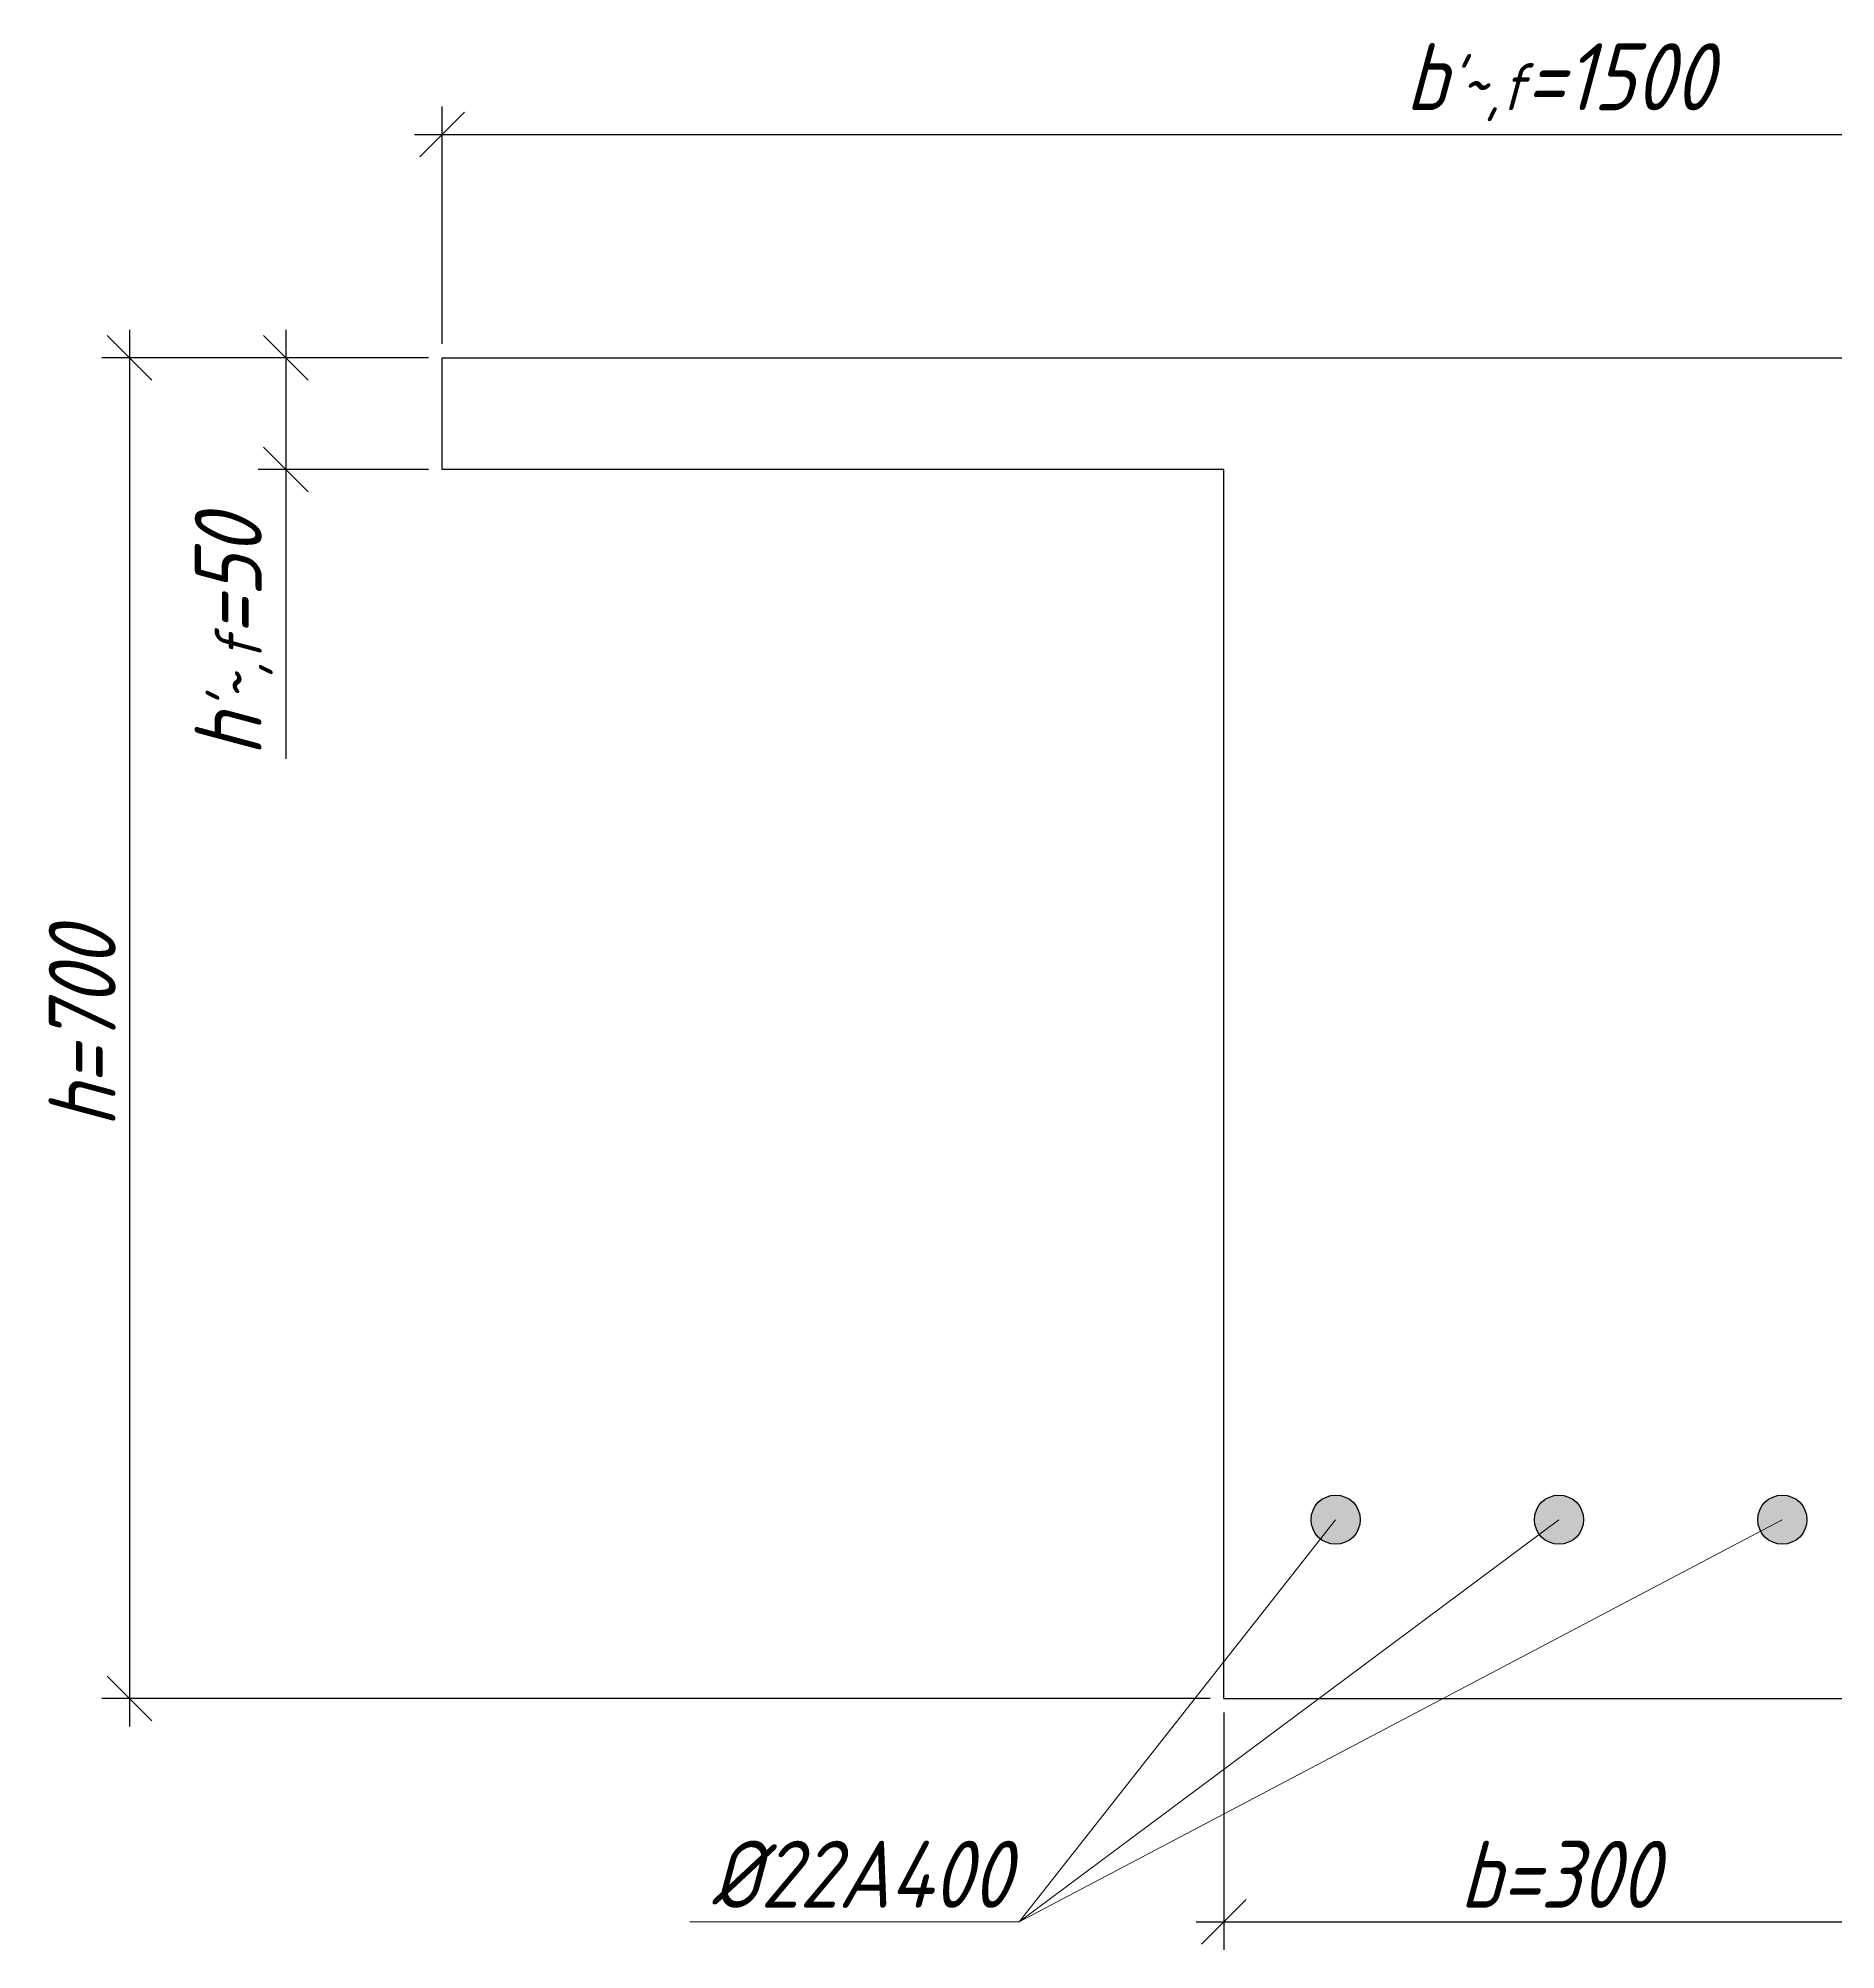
# Model space of a CAD drawing. Header units: millimetres. Extents: x -180 to 58926, y -10791 to 13515.
# Drawn here: x 5099 to 5904, y -893 to -38 of the extents above; entities that cross this region are included whole.
import ezdxf

# ---------------------------------------------------------------- set-up
doc = ezdxf.new("R2010")
doc.units = ezdxf.units.MM
for name, color, linetype, lineweight in [('basic', 95, 'Continuous', 30), ('size', 45, 'Continuous', 20), ('text', 13, 'Continuous', 20), ('thin', 153, 'Continuous', 18)]:
    doc.layers.add(name, color=color, linetype=linetype, lineweight=lineweight)
doc.styles.add('Structures', font='isocpeur.ttf', dxfattribs={"width": 0.85, "oblique": 15})
doc.dimstyles.new('Structures', dxfattribs={"dimtxt": 3, "dimasz": 2, "dimexe": 1.25, "dimexo": 0.625, "dimtad": 1, "dimtxsty": 'Structures', "dimblk": 'OBLIQUE', "dimcen": 2.5, "dimdle": 1.25, "dimadec": 0, "dimazin": 0, "dimtfac": 1, "dimtmove": 0, "dimatfit": 3, "dimfxl": 1, "dimarcsym": 0})

# ---------------------------------------------------------------- blocks, each defined once
blk = doc.blocks.new('_Oblique')
at = {"color": 0, "linetype": 'ByBlock', "lineweight": -2}
blk.add_line((-0.5, -0.5), (0.5, 0.5), dxfattribs=at)
blk = doc.blocks.new('*D92')
at = {"layer": 'Defpoints', "color": 0, "transparency": 16777216}
for p in [(5629.8, -780.88), (5929.8, -780.88), (5929.8, -880.88)]:
    blk.add_point(p, dxfattribs=at)
at = {"layer": 'size', "color": 0, "lineweight": -2, "transparency": 16777216}
for p, q in [((5629.8, -787.13), (5629.8, -893.38)), ((5929.8, -787.13), (5929.8, -893.38)), ((5617.3, -880.88), (5942.3, -880.88))]:
    blk.add_line(p, q, dxfattribs=at)
at = {"layer": 'size', "color": 0, "lineweight": -2, "transparency": 16777216, "xscale": 20, "yscale": 20, "zscale": 20, "rotation": 180}
blk.add_blockref('_Oblique', (5629.8, -880.88), dxfattribs=at)
at = {"layer": 'size', "color": 0, "lineweight": -2, "transparency": 16777216, "xscale": 20, "yscale": 20, "zscale": 20}
blk.add_blockref('_Oblique', (5929.8, -880.88), dxfattribs=at)
at = {"layer": 'size', "color": 0, "transparency": 16777216, "insert": (5779.8, -859.63), "char_height": 30, "attachment_point": 5, "style": 'Structures'}
blk.add_mtext('b=300', dxfattribs=at)
blk = doc.blocks.new('*D93')
at = {"layer": 'Defpoints', "color": 0, "transparency": 16777216}
for p in [(6279.8, -80.88), (5279.8, -180.88), (6279.8, -180.88)]:
    blk.add_point(p, dxfattribs=at)
at = {"layer": 'size', "color": 0, "lineweight": -2, "transparency": 16777216}
for p, q in [((5279.8, -174.63), (5279.8, -68.38)), ((6279.8, -174.63), (6279.8, -68.38)), ((5267.3, -80.88), (6292.3, -80.88))]:
    blk.add_line(p, q, dxfattribs=at)
at = {"layer": 'size', "color": 0, "lineweight": -2, "transparency": 16777216, "xscale": 20, "yscale": 20, "zscale": 20, "rotation": 180}
blk.add_blockref('_Oblique', (5279.8, -80.88), dxfattribs=at)
at = {"layer": 'size', "color": 0, "lineweight": -2, "transparency": 16777216, "xscale": 20, "yscale": 20, "zscale": 20}
blk.add_blockref('_Oblique', (6279.8, -80.88), dxfattribs=at)
at = {"layer": 'size', "color": 0, "transparency": 16777216, "insert": (5779.8, -57.48), "char_height": 30, "attachment_point": 5, "style": 'Structures'}
blk.add_mtext("b{\\H0.7x;\\S'~,f;}=1500", dxfattribs=at)
blk = doc.blocks.new('*D94')
at = {"layer": 'Defpoints', "color": 0, "transparency": 16777216}
for p in [(5279.8, -180.88), (5209.8, -230.88), (5279.8, -230.88)]:
    blk.add_point(p, dxfattribs=at)
at = {"layer": 'size', "color": 0, "lineweight": -2, "transparency": 16777216}
for p, q in [((5209.8, -168.38), (5209.8, -230.88)), ((5273.55, -180.88), (5197.3, -180.88)), ((5273.55, -230.88), (5197.3, -230.88)), ((5209.8, -230.88), (5209.8, -360.31))]:
    blk.add_line(p, q, dxfattribs=at)
at = {"layer": 'size', "color": 0, "lineweight": -2, "transparency": 16777216, "xscale": 20, "yscale": 20, "zscale": 20}
for p, rotation in [((5209.8, -180.88), 90), ((5209.8, -230.88), 270)]:
    blk.add_blockref('_Oblique', p, dxfattribs=dict(at, rotation=rotation))
at = {"layer": 'size', "color": 0, "transparency": 16777216, "insert": (5186.4, -305.59), "char_height": 30, "attachment_point": 5, "rotation": 90, "style": 'Structures'}
blk.add_mtext("h{\\H0.7x;\\S'~,f;}=50", dxfattribs=at)
blk = doc.blocks.new('*D95')
at = {"layer": 'Defpoints', "color": 0, "transparency": 16777216}
for p in [(5279.8, -180.88), (5139.8, -780.88), (5629.8, -780.88)]:
    blk.add_point(p, dxfattribs=at)
at = {"layer": 'size', "color": 0, "lineweight": -2, "transparency": 16777216}
for p, q in [((5139.8, -168.38), (5139.8, -793.38)), ((5273.55, -180.88), (5127.3, -180.88)), ((5623.55, -780.88), (5127.3, -780.88))]:
    blk.add_line(p, q, dxfattribs=at)
at = {"layer": 'size', "color": 0, "lineweight": -2, "transparency": 16777216, "xscale": 20, "yscale": 20, "zscale": 20}
for p, rotation in [((5139.8, -180.88), 90), ((5139.8, -780.88), 270)]:
    blk.add_blockref('_Oblique', p, dxfattribs=dict(at, rotation=rotation))
at = {"layer": 'size', "color": 0, "transparency": 16777216, "insert": (5118.55, -480.88), "char_height": 30, "attachment_point": 5, "rotation": 90, "style": 'Structures'}
blk.add_mtext('h=700', dxfattribs=at)

msp = doc.modelspace()

# ---------------------------------------------------------------- hatches: boundary and pattern name
at = {"layer": 'basic'}
h = msp.add_hatch(color=256, dxfattribs=at)
h.dxf.hatch_style = 1
h.paths.add_polyline_path([(5679.801, -689.877, 0.4142136), (5668.801, -700.877), (5679.801, -700.877)])
h.paths.add_polyline_path([(5679.801, -689.877), (5679.801, -700.877), (5690.801, -700.877, 0.4142136)])
h.paths.add_polyline_path([(5690.801, -700.877), (5679.801, -700.877), (5679.801, -711.877, 0.4142136)])
h.paths.add_polyline_path([(5679.801, -700.877), (5668.801, -700.877, 0.4142136), (5679.801, -711.877)])
h = msp.add_hatch(color=256, dxfattribs=at)
h.dxf.hatch_style = 1
h.paths.add_polyline_path([(5779.801, -689.877, 0.4142136), (5768.801, -700.877), (5779.801, -700.877)])
h.paths.add_polyline_path([(5779.801, -689.877), (5779.801, -700.877), (5790.801, -700.877, 0.4142136)])
h.paths.add_polyline_path([(5790.801, -700.877), (5779.801, -700.877), (5779.801, -711.877, 0.4142136)])
h.paths.add_polyline_path([(5779.801, -700.877), (5768.801, -700.877, 0.4142136), (5779.801, -711.877)])
h = msp.add_hatch(color=256, dxfattribs=at)
h.dxf.hatch_style = 1
h.paths.add_polyline_path([(5879.801, -689.877, 0.4142136), (5868.801, -700.877), (5879.801, -700.877)])
h.paths.add_polyline_path([(5879.801, -689.877), (5879.801, -700.877), (5890.801, -700.877, 0.4142136)])
h.paths.add_polyline_path([(5890.801, -700.877), (5879.801, -700.877), (5879.801, -711.877, 0.4142136)])
h.paths.add_polyline_path([(5879.801, -700.877), (5868.801, -700.877, 0.4142136), (5879.801, -711.877)])

# ---------------------------------------------------------------- linework, layer by layer
for p, q in [((5279.801, -180.877), (6279.801, -180.877)), ((5279.801, -230.877), (5279.801, -180.877)), ((5629.801, -230.877), (5279.801, -230.877)), ((5629.801, -780.877), (5629.801, -230.877)), ((5629.801, -780.877), (5929.801, -780.877))]:
    msp.add_line(p, q, dxfattribs=at)
for centre in [(5679.801, -700.877), (5779.801, -700.877), (5879.801, -700.877)]:
    msp.add_circle(centre, 11, dxfattribs=at)
at = {"layer": 'thin'}
for p, q in [((5538.021, -880.877), (5679.801, -700.877)), ((5879.801, -700.877), (5538.021, -880.877)), ((5538.021, -880.877), (5779.801, -700.877)), ((5538.021, -880.877), (5390.586, -880.877))]:
    msp.add_line(p, q, dxfattribs=at)

# ---------------------------------------------------------------- texts
at = {"layer": 'text', "insert": (5467.09, -859.614), "char_height": 30, "width": 137.52879, "attachment_point": 5, "style": 'Structures'}
msp.add_mtext('%%C22A400', dxfattribs=at)

# ---------------------------------------------------------------- dimensions: what is measured, and where the dimension line sits
at = {"layer": 'size'}
for base, p1, p2, text, picture, middle in [((6279.801, -80.877), (5279.801, -180.877), (6279.801, -180.877), "b{\\H0.7x;\\S'~,f;}=1500", '*D93', (5779.801, -57.477)), ((5929.801, -880.877), (5629.801, -780.877), (5929.801, -780.877), 'b=<>', '*D92', (5779.801, -859.627))]:
    dim = msp.add_linear_dim(base=base, p1=p1, p2=p2, text=text, dimstyle='Structures', dxfattribs=at)
    dim.commit()
    dim.dimension.update_dxf_attribs({"geometry": picture, "text_midpoint": middle})
for base, p2, text, picture, middle in [((5139.801, -780.877), (5629.801, -780.877), 'h=700', '*D95', (5118.551, -480.877)), ((5209.801, -230.877), (5279.801, -230.877), "h{\\H0.7x;\\S'~,f;}=<>", '*D94', (5186.401, -305.592))]:
    dim = msp.add_linear_dim(base=base, p1=(5279.801, -180.877), p2=p2, angle=90, text=text, dimstyle='Structures', dxfattribs=at)
    dim.commit()
    dim.dimension.update_dxf_attribs({"geometry": picture, "text_midpoint": middle})

doc.saveas('drawing.dxf')
